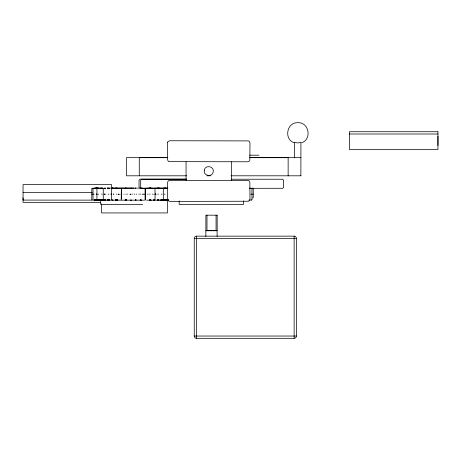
<?xml version="1.0" encoding="UTF-8"?>
<svg xmlns="http://www.w3.org/2000/svg" width="461" height="461" viewBox="0 0 461 461"><rect width="100%" height="100%" fill="white"/><g stroke="black" fill="none" stroke-linecap="round" stroke-linejoin="round"><path stroke-width="0.69" d="M23.05 199.809L23.05 197.815M100.446 199.861L98.568 199.947L100.613 199.861M437.95 145.457L437.95 136.202M98.366 200.016L99.271 199.941L98.147 199.861M145.382 199.982L145.382 188.44M121.203 199.861L121.387 188.209M91.785 199.861L91.831 188.278L100.533 188.157M93.013 199.861L93.013 188.44L93.341 188.117L93.047 188.295M96.931 188.44L96.931 199.861M103.264 199.861L103.264 188.44M111.579 199.861L111.579 188.44M121.474 189.863C121.52 193.234 120.874 194.588 121.721 194.156M145.088 199.861L145.088 188.44M155.005 199.861L155.103 194.144L155.922 194.15L155.933 194.473C155.951 193.77 153.847 194.363 155.657 194.156M163.327 199.861L163.327 188.44M248.9 200.183L251.96 199.861L251.942 188.359L249.384 188.117M252.484 188.117L253.187 188.44L253.285 194.144L253.222 197.902L252.593 197.902M251.948 199.918L251.631 200.183M130.757 188.44L131.281 188.209L130.636 188.353L130.947 188.44M135.828 199.861L135.304 200.091L135.949 199.947L135.643 199.861M301.707 142.72C312.16 139.251 308.979 122.061 297.898 122.689C286.811 122.061 283.63 139.251 294.083 142.72M111.493 194.15L111.775 194.156M127.501 194.15L127.098 194.144M144.869 194.144L145.607 194.15L145.273 194.473L145.607 194.15L144.869 194.156L145.503 194.15M136.243 194.156L136.71 194.15M154.366 199.861L153.715 200.091L154.55 199.947L154.112 199.861M105.171 199.861L104.347 200.022L105.742 200.091L104.319 199.947L105.673 199.947L104.71 199.861M92.92 194.15L94.142 194.156M252.029 194.156L250.824 194.144M140.484 188.44L141.337 188.353L140.179 188.278L141.406 188.209L140.789 188.18M126.107 199.861L125.254 199.947L126.406 200.022L125.179 200.091L126.441 199.947L125.709 199.861M111.355 194.156L110.663 194.144M135.92 188.278L135.304 188.209M130.67 200.022L131.281 200.091M161.874 199.861L160.912 199.947L162.237 200.022L160.843 200.091L162.272 199.947L161.419 199.861M91.716 194.156L92.356 194.156M253.256 194.144L252.616 194.144M149.716 188.44L150.92 188.353L149.22 188.278L150.943 188.278L149.191 188.353L150.298 188.44M116.869 199.861L115.665 199.947L117.371 200.022L115.607 200.091L117.394 199.947L116.293 199.861M139.487 194.144L138.778 194.144M112.069 200.022L112.87 200.091M131.765 194.156L132.451 194.156M134.819 194.144L134.134 194.144M157.835 188.44L159.31 188.353L157.172 188.278L159.345 188.209L158.261 188.18M108.75 199.861L107.28 199.947L109.413 200.022L107.24 200.091L109.436 199.947L108.03 199.861M164.277 188.44L165.92 188.353L163.499 188.278L165.937 188.209L163.488 188.353L165.09 188.44M118.373 194.144L119.122 194.438L118.373 194.144L118.875 194.156M102.307 199.861L100.665 199.947L103.085 200.022L100.648 200.091L103.097 199.947L101.495 199.861M112.069 188.278L112.87 188.209M96.049 199.861L94.407 199.947L96.891 199.947M105.125 194.15L104.486 194.156L105.194 194.156M113.648 194.15L113.233 194.144L113.717 194.156M97.974 199.861L97.213 199.924L98.821 199.861L97.127 199.861M124.17 194.144L123.813 194.144M142.414 194.156L143.48 194.15M142.927 194.15L143.244 194.156M126.406 188.278L125.179 188.209M140.882 188.44L140.144 188.353L141.464 188.157L140.288 188.157M135.799 200.137L135.24 200.137M140.179 200.022L141.406 200.091M97.703 194.156L98.602 194.156M135.24 188.157L135.799 188.157M147.428 194.156L148.212 194.144M131.345 200.137L130.786 200.137M129.76 194.156L130.14 194.15M152.441 194.156L153.352 194.156M104.347 188.278L105.742 188.209M162.099 194.144L161.16 194.144M117.371 188.278L115.607 188.209M112.933 200.137L112.184 200.137M149.22 200.022L150.978 200.091M167.113 199.982L168.017 199.947L166.093 200.091L167.084 200.057M104.451 188.157L105.794 188.157M158.204 188.313L157.155 188.353L158.555 188.44M167.988 200.022L163.488 199.947L165.931 200.022M109.413 188.278L107.24 188.209M157.172 200.022L159.345 200.091M167.769 200.022L166.306 199.941L168.035 199.884M100.492 188.209L94.419 188.278L98.815 188.278L96.274 188.278M103.085 188.278L100.648 188.209M98.821 199.947L95.191 199.947L98.815 200.022L95.237 200.091L97.478 200.091L95.22 199.861L96.66 199.861L95.911 199.861M126.297 200.137L125.127 200.137M125.127 188.157L126.297 188.157M141.464 200.137L140.288 200.137M94.419 188.278L95.652 188.244M126.193 194.144L125.795 194.144M140.392 194.156L140.789 194.156M157.247 188.157L159.379 188.157M105.794 200.137L104.451 200.137M168.351 199.999L166.306 199.941L168.202 199.895M115.561 188.157L117.273 188.157M117.273 200.137L115.561 200.137M116.944 194.144L116.362 194.144M149.641 194.156L150.223 194.144M95.277 188.157L98.798 188.157M98.798 200.137L95.277 200.137M109.338 200.137L107.211 200.137M94.453 188.157L96.914 188.157M96.286 188.157L97.542 188.14M108.081 194.156L108.808 194.144M157.777 194.156L158.503 194.144M96.914 200.137L94.453 200.137M103.039 200.137L100.636 200.137L142.668 200.183M101.524 194.156L102.342 194.144M164.243 194.156L165.067 194.144M97.553 188.278L98.815 188.278M349.409 134.001L437.95 134.001M249.637 155.19L258.961 155.19M167.787 157.633L126.527 157.633L126.527 175.802L186.734 175.802M249.303 157.633L300.883 157.633M139.268 157.691L167.781 157.691M249.361 157.691L288.436 157.691M206.874 175.802L210.47 175.802M231.03 175.802L300.929 175.802M186.532 179.122L139.971 179.139L139.032 180.257L139.032 187.068L139.435 187.938M186.757 179.22L141.619 179.237L140.697 180.159L140.697 187.362M231.145 179.22L282.518 179.22L283.636 180.159L283.636 187.362L282.714 188.284L249.355 188.301M133.909 188.117L111.695 188.128L136.554 188.117M110.611 188.117L107.211 188.157L109.338 188.157M137.43 188.117L139.412 188.117M141.596 188.117L142.772 188.117M146.656 188.117L148.551 188.117M151.133 188.117L154.936 188.244L155.103 194.156L154.81 194.144M154.838 188.117L163.085 188.128M167.372 188.117L163.546 188.157L165.954 188.157M130.67 188.278L131.281 188.209M140.179 188.278L141.406 188.209M141.671 188.203L167.856 188.203M130.636 188.353L131.201 188.353M140.144 188.353L141.337 188.353M141.815 188.301L142.403 188.301M143.861 188.301L167.81 188.301M101.495 188.44L102.307 188.44M108.03 188.44L108.75 188.44M116.293 188.44L116.869 188.44M125.709 188.44L126.107 188.44M143.238 188.44L142.835 188.359M23.05 192.444L92.223 192.444M140.484 199.861L140.882 199.861M149.716 199.861L150.298 199.861M157.835 199.861L158.555 199.861M164.277 199.861L165.09 199.861M94.407 199.947L100.44 199.947M100.665 199.947L103.097 199.947M107.28 199.947L109.436 199.947M115.665 199.947L117.394 199.947M125.254 199.947L126.441 199.947M135.39 199.947L135.949 199.947M153.795 199.947L154.55 199.947M160.912 199.947L162.272 199.947M166.144 199.947L168.017 199.947M94.419 200.022L100.492 200.091M100.648 200.091L103.085 200.022M104.347 200.022L105.742 200.091M107.24 200.091L109.413 200.022M115.607 200.091L117.371 200.022M125.179 200.091L126.406 200.022M135.304 200.091L135.92 200.022M153.715 200.091L154.516 200.022M160.843 200.091L162.237 200.022M163.499 200.022L165.937 200.091M23.05 200.091L100.533 200.137L98.683 200.137M143.371 200.183L144.529 200.183M146.656 200.183L148.551 200.183M151.133 200.183L152.724 200.183M155.046 200.183L159.379 200.137L157.247 200.137M100.521 202.362L23.05 202.362L23.05 184.573L111.591 184.573L111.591 188.509M142.668 204.419L100.688 204.419L100.688 200.183M194.26 238.423L296.406 238.423L296.411 336.04A2.27 2.27 0 0 1 294.141 338.311L196.524 338.311A2.27 2.27 0 0 1 194.254 336.04L194.254 238.423A2.27 2.27 0 0 1 196.524 236.153L294.141 236.153A2.27 2.27 0 0 1 296.411 238.423M194.26 336.04L296.406 336.04M166.306 199.941L167.764 199.947M104.843 194.15L104.486 194.144M96.286 200.137L97.542 200.16M96.343 188.18L97.478 188.209M150.096 188.18L150.978 188.209L149.26 188.209L150.05 188.244M120.984 194.144L121.37 194.156L121.474 198.437M167.326 188.359L167.666 188.382M168.184 200.731L169.792 201.399L248.56 201.238L249.326 200.731L249.983 199.129L249.833 181.79L249.326 181.017L247.724 180.355L168.957 180.516L168.184 181.017L167.527 182.625L167.527 199.129M300.883 175.802L300.929 142.391A9.808 9.808 0 0 1 294.573 142.288L294.573 157.973M294.141 236.159L294.141 338.305M288.436 175.532L288.436 175.854M288.142 157.633L288.142 175.802M243.529 200.887L243.529 204.419L179.179 204.419L179.179 200.887M231.457 161.788L231.457 180.355M217.102 236.568L217.102 230.673L205.86 230.673L205.86 236.568M216.065 215.178L216.065 230.731M206.983 215.178L206.983 230.731M196.524 236.159L196.524 338.305M186.054 161.788L186.054 180.355M167.429 199.584L167.429 212.936L101.593 212.936L101.593 203.797M139.268 157.633L139.268 175.802M204.304 170.184C202.921 175.866 212.308 177.739 213.207 171.959C214.596 166.277 205.203 164.404 204.304 170.184M167.677 142.184L167.527 159.518L168.184 161.125L168.957 161.632L247.724 161.788L249.326 161.125L249.833 160.353L249.983 143.019L249.326 141.412L248.56 140.905L169.792 140.749L168.184 141.412L167.677 142.184M96.839 194.15L96.268 194.15L96.839 194.15M99.772 199.861L99.15 199.861L99.772 199.861M130.342 194.15L130.613 194.473L130.342 194.144M131.068 188.128L131.068 188.128M112.565 188.128L112.184 188.157L112.933 188.157L112.565 188.128M154.4 200.137L153.657 200.137L154.4 200.137M150.171 188.128L149.312 188.157L151.024 188.157L150.171 188.128M162.134 200.137L160.791 200.137L162.134 200.137M151.024 200.137L149.312 200.137L151.024 200.137M167.902 200.137L166.052 200.137L167.902 200.137M101.846 188.14L100.636 188.157L103.039 188.157L101.846 188.14M165.954 200.137L163.546 200.137L165.954 200.137M437.95 131.731L349.409 131.731L349.409 149.52L437.95 149.52L437.95 131.742M217.16 215.178L205.888 215.178L205.888 230.731L217.16 230.731L217.16 215.178"/></g></svg>
